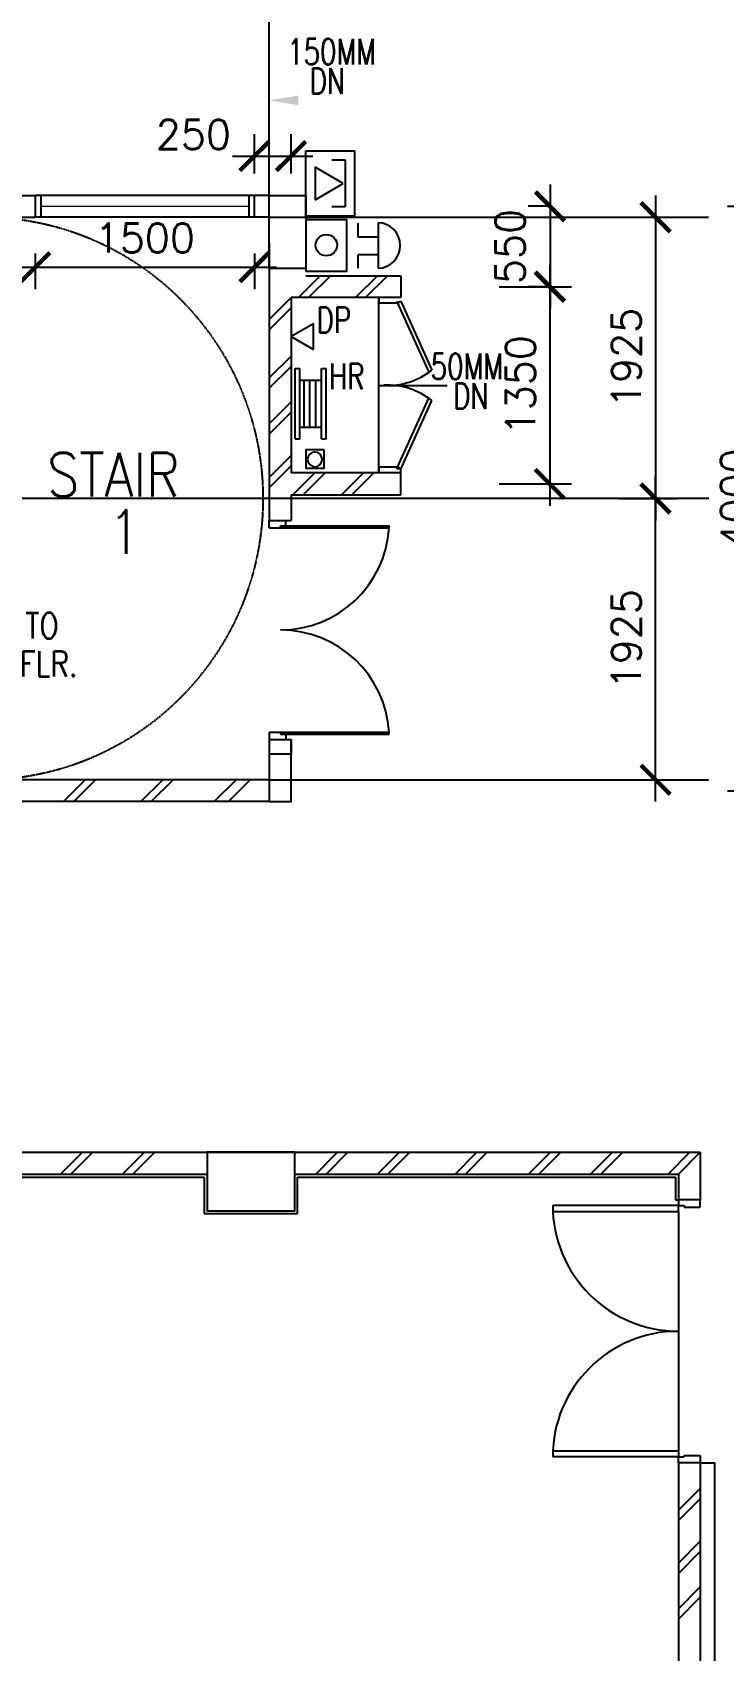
# Model space of a CAD drawing. Header units: feet. Extents: x 1407108 to 2957709, y -1501070 to -681589.
# Drawn here: x 1438222 to 1442952, y -793761 to -782683 of the extents above; entities that cross this region are included whole.
import ezdxf

# ---------------------------------------------------------------- set-up
doc = ezdxf.new("R2010")
doc.units = ezdxf.units.FT
doc.header["$LTSCALE"] = 13
doc.header["$MEASUREMENT"] = 0
doc.linetypes.add('DIVIDE', pattern=[1.25, 0.5, -0.25, 0, -0.25, 0, -0.25])
doc.linetypes.add('HIDDEN', pattern=[0.375, 0.25, -0.125])
doc.layers.get('0').update_dxf_attribs({"linetype": 'CONTINUOUS'})
for name, color, linetype in [('-FF', 240, 'CONTINUOUS'), ('-HR', 4, 'CONTINUOUS'), ('COL', 3, 'CONTINUOUS'), ('DIM', 7, 'CONTINUOUS'), ('DOOR', 5, 'CONTINUOUS'), ('DR', 7, 'CONTINUOUS'), ('FIT', 5, 'CONTINUOUS'), ('FURN', 1, 'CONTINUOUS'), ('H', 1, 'CONTINUOUS'), ('LINE', 7, 'CONTINUOUS'), ('PIPE', 5, 'DIVIDE'), ('stair', 7, 'CONTINUOUS'), ('T25', 7, 'CONTINUOUS'), ('TEX', 2, 'CONTINUOUS'), ('WALL', 2, 'CONTINUOUS'), ('WIN', 5, 'CONTINUOUS')]:
    doc.layers.add(name, color=color, linetype=linetype)
doc.styles.add('ROMANS', font='romans')
doc.styles.get("Standard").update_dxf_attribs({"font": 'ROMANS.SHX'})
doc.dimstyles.new('STANDARD$0', dxfattribs={"dimscale": 0, "dimtxt": 8, "dimasz": 6, "dimexe": 1, "dimexo": 1, "dimgap": 3, "dimtad": 1, "dimdec": 0, "dimlfac": -1, "dimrnd": 1, "dimzin": 0, "dimdsep": 46, "dimtxsty": 'Standard', "dimcen": 0, "dimclrd": 5, "dimclre": 250, "dimadec": 0, "dimazin": 0, "dimtfac": 1, "dimtdec": 4, "dimtofl": 0, "dimtmove": 0, "dimatfit": 3, "dimfxl": 1, "dimtolj": 1, "dimtzin": 0, "dimarcsym": 0})

# ---------------------------------------------------------------- blocks, each defined once
blk = doc.blocks.new('DR-1800-B')
at = {"layer": 'DR'}
for p, q in [((-50, 0), (0, 0)), ((0, 0), (0, -150)), ((-1800, 0), (-1800, -150)), ((-1750, 0), (-1800, 0)), ((-1760, -150), (-1760, -110)), ((-1760, -110), (-1750, -110)), ((-1750, -110), (-1750, 0)), ((-50, -110), (-50, 0)), ((-40, -110), (-50, -110)), ((-40, -150), (-40, -110)), ((-1800, -150), (-1760, -150)), ((-1760, -150), (-1760, -1010)), ((-1720, -150), (-1760, -150)), ((-1720, -1009), (-1720, -150)), ((-80, -1009), (-80, -150)), ((-80, -150), (-40, -150)), ((-40, -150), (-40, -1010)), ((0, -150), (-40, -150))]:
    blk.add_line(p, q, dxfattribs=at)
for centre, start, end in [((-1760, -150), 270, 0), ((-40, -150), 180.0001, 270)]:
    blk.add_arc(centre, 860, start, end, dxfattribs=at)
blk = doc.blocks.new('D1500-1')
at = {"layer": 'DR'}
for p, q in [((38, 77), (38, 821)), ((38, 821), (50, 820)), ((50, 0), (50, 820)), ((1462, 821), (1450, 820)), ((1450, 0), (1450, 820)), ((1462, 77), (1462, 821)), ((38, 115), (0, 115)), ((1462, 115), (1500, 115)), ((50, 0), (0, 0)), ((50, 77), (38, 77)), ((1450, 77), (1462, 77)), ((1450, 0), (1500, 0))]:
    blk.add_line(p, q, dxfattribs=at)
for centre, start, end in [((5, 77), 0.0238, 86.5289), ((1495, 77), 93.4711, 179.9762)]:
    blk.add_arc(centre, 745, start, end, dxfattribs=at)
blk = doc.blocks.new('_ARCHTICK')
at = {"color": 0, "linetype": 'ByBlock', "const_width": 0.15}
blk.add_lwpolyline([(-0.5, -0.5), (0.5, 0.5)], dxfattribs=at)
blk = doc.blocks.new('*D174')
at = {"layer": 'DIM', "color": 7, "lineweight": -2, "transparency": 16777216}
for p, q in [((1441764, -783724), (1441764, -784574)), ((1441744, -783874), (1441614, -783874)), ((1441744, -784424), (1441614, -784424))]:
    blk.add_line(p, q, dxfattribs=at)
at = {"layer": 'DIM', "color": 7, "lineweight": -2, "transparency": 16777216, "xscale": 200, "yscale": 200, "zscale": 200}
for p, rotation in [((1441764, -783874), 90), ((1441764, -784424), 270)]:
    blk.add_blockref('_ARCHTICK', p, dxfattribs=dict(at, rotation=rotation))
at = {"layer": 'DIM', "color": 7, "transparency": 16777216, "insert": (1441491, -784149), "char_height": 200, "attachment_point": 5, "rotation": 90, "style": 'ROMANS'}
blk.add_mtext('\\A1;550', dxfattribs=at)
blk = doc.blocks.new('*D175')
at = {"layer": 'DIM', "color": 7, "lineweight": -2, "transparency": 16777216}
for p, q in [((1443232, -788024), (1443232, -783724)), ((1442978, -783874), (1443382, -783874)), ((1442978, -787874), (1443382, -787874))]:
    blk.add_line(p, q, dxfattribs=at)
at = {"layer": 'DIM', "color": 7, "lineweight": -2, "transparency": 16777216, "xscale": 200, "yscale": 200, "zscale": 200}
for p, rotation in [((1443232, -783874), 90), ((1443232, -787874), 270)]:
    blk.add_blockref('_ARCHTICK', p, dxfattribs=dict(at, rotation=rotation))
at = {"layer": 'DIM', "color": 7, "transparency": 16777216, "insert": (1443032, -785874), "char_height": 200, "attachment_point": 5, "rotation": 90, "style": 'ROMANS'}
blk.add_mtext('\\A1;4000', dxfattribs=at)
blk = doc.blocks.new('*D176')
at = {"layer": 'DIM', "color": 7, "lineweight": -2, "transparency": 16777216}
for p, q in [((1442486, -787949), (1442486, -785724)), ((1442232, -785874), (1442636, -785874)), ((1442232, -787799), (1442636, -787799))]:
    blk.add_line(p, q, dxfattribs=at)
at = {"layer": 'DIM', "color": 7, "lineweight": -2, "transparency": 16777216, "xscale": 200, "yscale": 200, "zscale": 200}
for p, rotation in [((1442486, -785874), 90), ((1442486, -787799), 270)]:
    blk.add_blockref('_ARCHTICK', p, dxfattribs=dict(at, rotation=rotation))
at = {"layer": 'DIM', "color": 7, "transparency": 16777216, "insert": (1442286, -786837), "char_height": 200, "attachment_point": 5, "rotation": 90, "style": 'ROMANS'}
blk.add_mtext('\\A1;1925', dxfattribs=at)
blk = doc.blocks.new('*D177')
at = {"layer": 'DIM', "color": 7, "lineweight": -2, "transparency": 16777216}
for p, q in [((1442486, -783799), (1442486, -786024)), ((1442232, -783949), (1442636, -783949)), ((1442232, -785874), (1442636, -785874))]:
    blk.add_line(p, q, dxfattribs=at)
at = {"layer": 'DIM', "color": 7, "lineweight": -2, "transparency": 16777216, "xscale": 200, "yscale": 200, "zscale": 200}
for p, rotation in [((1442486, -783949), 90), ((1442486, -785874), 270)]:
    blk.add_blockref('_ARCHTICK', p, dxfattribs=dict(at, rotation=rotation))
at = {"layer": 'DIM', "color": 7, "transparency": 16777216, "insert": (1442286, -784912), "char_height": 200, "attachment_point": 5, "rotation": 90, "style": 'ROMANS'}
blk.add_mtext('\\A1;1925', dxfattribs=at)
blk = doc.blocks.new('*D266')
at = {"layer": 'DIM', "color": 7, "lineweight": -2, "transparency": 16777216}
for p, q in [((1439742, -783649), (1439742, -783380)), ((1439992, -783649), (1439992, -783380)), ((1439592, -783530), (1440142, -783530))]:
    blk.add_line(p, q, dxfattribs=at)
at = {"layer": 'DIM', "color": 7, "lineweight": -2, "transparency": 16777216, "xscale": 200, "yscale": 200, "zscale": 200, "rotation": 180}
blk.add_blockref('_ARCHTICK', (1439742, -783530), dxfattribs=at)
at = {"layer": 'DIM', "color": 7, "lineweight": -2, "transparency": 16777216, "xscale": 200, "yscale": 200, "zscale": 200}
blk.add_blockref('_ARCHTICK', (1439992, -783530), dxfattribs=at)
at = {"layer": 'DIM', "color": 7, "transparency": 16777216, "insert": (1439324, -783382), "char_height": 200, "attachment_point": 5, "style": 'ROMANS'}
blk.add_mtext('\\A1;250', dxfattribs=at)
blk = doc.blocks.new('*D243')
at = {"layer": 'DIM', "color": 7, "linetype": 'Continuous', "lineweight": -2, "transparency": 16777216}
for p, q in [((1441762, -784274), (1441762, -785924)), ((1441417, -784424), (1441912, -784424)), ((1441417, -785774), (1441912, -785774))]:
    blk.add_line(p, q, dxfattribs=at)
at = {"layer": 'DIM', "color": 7, "linetype": 'Continuous', "lineweight": -2, "transparency": 16777216, "xscale": 200, "yscale": 200, "zscale": 200}
for p, rotation in [((1441762, -784424), 90), ((1441762, -785774), 270)]:
    blk.add_blockref('_ARCHTICK', p, dxfattribs=dict(at, rotation=rotation))
at = {"layer": 'DIM', "color": 7, "linetype": 'Continuous', "transparency": 16777216, "insert": (1441562, -785099), "char_height": 200, "attachment_point": 5, "rotation": 90, "style": 'ROMANS'}
blk.add_mtext('\\A1;1350', dxfattribs=at)
blk = doc.blocks.new('*D261')
at = {"layer": 'DIM', "color": 7, "lineweight": -2, "transparency": 16777216}
for p, q in [((1438242, -784198), (1438242, -784441)), ((1439742, -784198), (1439742, -784441)), ((1438092, -784291), (1439892, -784291))]:
    blk.add_line(p, q, dxfattribs=at)
at = {"layer": 'DIM', "color": 7, "lineweight": -2, "transparency": 16777216, "xscale": 200, "yscale": 200, "zscale": 200, "rotation": 180}
blk.add_blockref('_ARCHTICK', (1438242, -784291), dxfattribs=at)
at = {"layer": 'DIM', "color": 7, "lineweight": -2, "transparency": 16777216, "xscale": 200, "yscale": 200, "zscale": 200}
blk.add_blockref('_ARCHTICK', (1439742, -784291), dxfattribs=at)
at = {"layer": 'DIM', "color": 7, "transparency": 16777216, "insert": (1438992, -784091), "char_height": 200, "attachment_point": 5, "style": 'ROMANS'}
blk.add_mtext('\\A1;1500', dxfattribs=at)
blk = doc.blocks.new('100FT')
at = {"layer": 'PIPE', "linetype": 'Continuous'}
blk.add_circle((0, 0), 50, dxfattribs=at)
blk = doc.blocks.new('A$C7CE3714C')
at = {"layer": 'FIT'}
blk.add_lwpolyline([(0, 0), (126, 0), (126, 126), (0, 126)], close=True, dxfattribs=at)
at = {"layer": 'FIT', "xscale": -1}
blk.add_blockref('100FT', (63, 66), dxfattribs=at)
blk = doc.blocks.new('ALARM BELL')
at = {"layer": '-FF'}
for p, q in [((-159, 140), (153, 140)), ((-60, 140), (-60, 0)), ((60, 140), (60, 0)), ((-156, 0), (-60, 0)), ((60, 0), (152, 0))]:
    blk.add_line(p, q, dxfattribs=at)
blk.add_arc((-3, 135), 156, 1.8551, 178.1449, dxfattribs=at)
blk = doc.blocks.new('BREAK GLASS')
at = {"layer": '-FF'}
blk.add_lwpolyline([(-175, 281), (-175, 0), (175, 0), (175, 281)], close=True, dxfattribs=at)
blk.add_circle((2, 140), 73.3, dxfattribs=at)
blk = doc.blocks.new('FIREMAN INTERCOM')
at = {"layer": '-FF', "color": 3, "ltscale": 10}
for p, q in [((-350, 522), (350, 522)), ((-350, 0), (-350, 522)), ((350, 522), (350, 0)), ((350, 0), (-350, 0))]:
    blk.add_line(p, q, dxfattribs=at)
at = {"layer": '-FF', "ltscale": 10}
for p, q in [((-254, 281), (-254, 422)), ((-254, 422), (251, 422)), ((-1, 402), (-176, 100)), ((173, 100), (-1, 402)), ((251, 422), (251, 281)), ((-176, 100), (173, 100))]:
    blk.add_line(p, q, dxfattribs=at)

msp = doc.modelspace()

# ---------------------------------------------------------------- linework, layer by layer
at = {"layer": '-HR', "color": 0}
for p, q in [((1440020.5, -785464.6), (1440020.5, -784984.6)), ((1440020.5, -784984.6), (1440052.5, -784984.6)), ((1440052.5, -785464.6), (1440052.5, -784984.6)), ((1440052.5, -785064.6), (1440200.8, -785064.6)), ((1440080.8, -785384.6), (1440080.8, -785064.6)), ((1440120.8, -785384.6), (1440120.8, -785064.6)), ((1440160.8, -785384.6), (1440160.8, -785064.6)), ((1440200.8, -785464.6), (1440200.8, -784984.6)), ((1440200.8, -784984.6), (1440232.8, -784984.6)), ((1440232.8, -785464.6), (1440232.8, -784984.6)), ((1440052.5, -785384.6), (1440200.8, -785384.6)), ((1440020.5, -785464.6), (1440052.5, -785464.6)), ((1440200.8, -785464.6), (1440232.8, -785464.6))]:
    msp.add_line(p, q, dxfattribs=at)
msp.add_lwpolyline([(1440144.9, -784854.2), (1440144.9, -784677.7), (1439992.2, -784765.9)], close=True, dxfattribs=at)
at = {"color": 0, "linetype": 'Continuous'}
msp.add_line((1439842.2, -783799.1), (1439842.2, -782499.1), dxfattribs=at)
at = {"color": 0}
for p in [(1442792.2, -792474.1), (1442892.2, -804374.1)]:
    msp.add_line(p, (1442892.2, -792474.1), dxfattribs=at)
at = {"layer": 'COL', "color": 0}
for points in [[(1439842.2, -784299.1), (1439842.2, -783799.1), (1440092.2, -783799.1), (1440092.2, -784299.1)], [(1439842.2, -787949.1), (1439992.2, -787949.1), (1439992.2, -787624.1), (1439842.2, -787624.1)], [(1439417.2, -790349.1), (1439417.2, -790749.1), (1440017.2, -790749.1), (1440017.2, -790349.1)]]:
    msp.add_lwpolyline(points, close=True, dxfattribs=at)
at = {"layer": 'DIM', "color": 0, "linetype": 'HIDDEN'}
for p, q in [((1439842.2, -783949.1), (1442851.1, -783949.1)), ((1442851.1, -785874.1), (1437977.2, -785874.1)), ((1439842.2, -787799.1), (1442851.1, -787799.1))]:
    msp.add_line(p, q, dxfattribs=at)
at = {"layer": 'DIM', "color": 0}
msp.add_solid([(1440042.2, -783182.4), (1440042.2, -783115.8), (1439842.2, -783149.1)], dxfattribs=at)
at = {"layer": 'DOOR', "color": 0}
for p, q in [((1440592.2, -784499.1), (1440592.2, -784537.1)), ((1440717.2, -784537.1), (1440592.2, -784537.1)), ((1440717.2, -784524.1), (1440717.2, -784537.1)), ((1440721.3, -784537.9), (1440742.2, -784524.1)), ((1440721.3, -784537.9), (1440935.3, -785010)), ((1440742.2, -784524.1), (1440955.4, -784995.1)), ((1440721.3, -785660.3), (1440935.3, -785188.2)), ((1440742.2, -785674.1), (1440955.4, -785203.1)), ((1440717.2, -785658.9), (1440592.2, -785658.9)), ((1440592.2, -785658.9), (1440592.2, -785696.9)), ((1440717.2, -785671.9), (1440717.2, -785658.9)), ((1440742.2, -785671.9), (1440717.2, -785671.9)), ((1440721.3, -785658.1), (1440742.2, -785671.9)), ((1440742.2, -785696.9), (1440742.2, -785671.9))]:
    msp.add_line(p, q, dxfattribs=at)
for centre, start, end in [((1440648.5, -784601.7), 267.5509, 307.96545), ((1440648.5, -785596.5), 52.03455, 92.4491)]:
    msp.add_arc(centre, 499, start, end, dxfattribs=at)
at = {"layer": 'FURN', "color": 0, "linetype": 'Continuous'}
for p, q in [((1435112.2, -790519.1), (1439397.2, -790519.1)), ((1439397.2, -790519.1), (1439397.2, -790749.1)), ((1440037.2, -790769.1), (1440037.2, -790519.1)), ((1440037.2, -790519.1), (1442622.2, -790519.1)), ((1442622.2, -790519.1), (1442622.2, -790674.1)), ((1442622.2, -790674.1), (1442642.2, -790674.1)), ((1439397.2, -790749.1), (1439397.2, -790769.1)), ((1439397.2, -790769.1), (1440017.2, -790769.1)), ((1440017.2, -790769.1), (1440037.2, -790769.1))]:
    msp.add_line(p, q, dxfattribs=at)
at = {"layer": 'H', "color": 0}
for p, q in [((1440042.3, -784499.1), (1440192.3, -784349.1)), ((1440112.1, -784499.1), (1440262.1, -784349.1)), ((1440432.6, -784499.1), (1440582.6, -784349.1)), ((1440502.4, -784499.1), (1440652.4, -784349.1)), ((1439842.2, -784649.1), (1439992.2, -784499.1)), ((1439842.2, -784719.8), (1439992.2, -784569.8)), ((1439842.2, -785049.1), (1439992.2, -784899.1)), ((1439842.2, -785119.8), (1439992.2, -784969.8)), ((1439842.2, -785362.6), (1439992.2, -785212.6)), ((1439842.2, -785433.3), (1439992.2, -785283.3)), ((1439842.2, -785729.3), (1439992.2, -785579.3)), ((1439842.2, -785800), (1439992.2, -785650)), ((1440005.3, -785849.1), (1440155.3, -785699.1)), ((1440075.1, -785849.1), (1440225.1, -785699.1)), ((1440338.4, -785849.1), (1440488.4, -785699.1)), ((1440408.3, -785849.1), (1440558.3, -785699.1)), ((1438434.6, -787949.1), (1438584.6, -787799.1)), ((1438505.3, -787949.1), (1438655.3, -787799.1)), ((1438964.1, -787949.1), (1439114.1, -787799.1)), ((1439034.8, -787949.1), (1439184.8, -787799.1)), ((1439467, -787949.1), (1439617, -787799.1)), ((1439563.1, -787949.1), (1439713.1, -787799.1)), ((1438415.2, -790499.1), (1438565.2, -790349.1)), ((1438485.9, -790499.1), (1438635.9, -790349.1)), ((1438840, -790499.1), (1438990, -790349.1)), ((1438910.7, -790499.1), (1439060.7, -790349.1)), ((1440160.9, -790499.1), (1440310.9, -790349.1)), ((1440231.6, -790499.1), (1440381.6, -790349.1)), ((1440584.7, -790499.1), (1440734.7, -790349.1)), ((1440655.4, -790499.1), (1440805.4, -790349.1)), ((1441114.2, -790499.1), (1441264.2, -790349.1)), ((1441184.9, -790499.1), (1441334.9, -790349.1)), ((1441617.1, -790499.1), (1441767.1, -790349.1)), ((1441687.8, -790499.1), (1441837.8, -790349.1)), ((1442042, -790499.1), (1442192, -790349.1)), ((1442112.7, -790499.1), (1442262.7, -790349.1)), ((1442571.5, -790499.1), (1442721.5, -790349.1)), ((1442642.2, -790499.1), (1442792.2, -790349.1)), ((1442642.2, -792800.1), (1442792.2, -792650.1)), ((1442642.2, -792870.8), (1442792.2, -792720.8)), ((1442642.2, -793161), (1442792.2, -793011)), ((1442642.2, -793231.7), (1442792.2, -793081.7)), ((1442642.2, -793474.4), (1442792.2, -793324.4)), ((1442642.2, -793545.1), (1442792.2, -793395.1))]:
    msp.add_line(p, q, dxfattribs=at)
at = {"layer": 'LINE', "color": 0}
msp.add_line((1440592.2, -785699.1), (1440592.2, -784499.1), dxfattribs=at)
at = {"layer": 'LINE', "color": 0, "linetype": 'Continuous'}
msp.add_lwpolyline([(1442642.2, -790754.1), (1442642.2, -792394.1)], dxfattribs=at)
at = {"layer": 'stair', "color": 0}
for p, q in [((1440592.2, -785100.2), (1441060.9, -785100.2)), ((1440742.2, -785699.1), (1440592.2, -785699.1))]:
    msp.add_line(p, q, dxfattribs=at)
at = {"layer": 'stair', "color": 0, "linetype": 'HIDDEN'}
msp.add_arc((1437877.2, -785874.1), 1925, 270, 90, dxfattribs=at)
at = {"layer": 'WALL', "color": 0}
for p, q in [((1434392.2, -783799.1), (1438242.2, -783799.1)), ((1438242.2, -783799.1), (1438242.2, -783949.1)), ((1439742.2, -783949.1), (1439742.2, -783799.1)), ((1439842.2, -783799.1), (1439742.2, -783799.1)), ((1439742.2, -783949.1), (1439742.2, -783799.1)), ((1439842.2, -783799.1), (1439742.2, -783799.1)), ((1434392.2, -783949.1), (1438242.2, -783949.1)), ((1439842.2, -783949.1), (1439742.2, -783949.1)), ((1439842.2, -783949.1), (1439742.2, -783949.1)), ((1439842.2, -784124.1), (1439842.2, -786024.1)), ((1440092.2, -784349.1), (1440742.2, -784349.1)), ((1440742.2, -784349.1), (1440742.2, -784499.1)), ((1439842.2, -784434.1), (1439842.2, -786024.1)), ((1440742.2, -784499.1), (1439992.2, -784499.1)), ((1439992.2, -784499.1), (1439992.2, -785699.1)), ((1440742.2, -785699.1), (1439992.2, -785699.1)), ((1440742.2, -785849.1), (1440742.2, -785699.1)), ((1439992.2, -785849.1), (1440742.2, -785849.1)), ((1439992.2, -785849.1), (1439992.2, -786024.1)), ((1439842.2, -786024.1), (1439992.2, -786024.1)), ((1439842.2, -787524.1), (1439842.2, -787624.1)), ((1439842.2, -787524.1), (1439992.2, -787524.1)), ((1439992.2, -787624.1), (1439992.2, -787524.1)), ((1439992.2, -787524.1), (1439992.2, -787624.1)), ((1439842.2, -787799.1), (1432792.2, -787799.1)), ((1439842.2, -787949.1), (1432792.2, -787949.1)), ((1435092.2, -790349.1), (1442792.2, -790349.1)), ((1442792.2, -790349.1), (1442792.2, -790674.1)), ((1435092.2, -790499.1), (1439417.2, -790499.1)), ((1440017.2, -790499.1), (1442642.2, -790499.1)), ((1442642.2, -790499.1), (1442642.2, -790674.1)), ((1442642.2, -792474.1), (1442642.2, -796074.1)), ((1442792.2, -792474.1), (1442792.2, -796074.1))]:
    msp.add_line(p, q, dxfattribs=at)
at = {"layer": 'WIN', "color": 0}
for p, q in [((1439742.2, -783799.1), (1438242.2, -783799.1)), ((1438280.2, -783799.1), (1438280.2, -783949.1)), ((1439704.2, -783799.1), (1439704.2, -783949.1)), ((1439742.2, -783949.1), (1438242.2, -783949.1))]:
    msp.add_line(p, q, dxfattribs=at)
at = {"layer": 'WIN', "color": 0, "const_width": 10, "flags": 128}
msp.add_lwpolyline([(1439704.2, -783874.1), (1438280.2, -783874.1)], dxfattribs=at)

# ---------------------------------------------------------------- block references
at = {"layer": '-FF', "color": 0, "xscale": 0.6400000000139698, "yscale": 0.6400000000139698, "zscale": 0.6400000000139698, "rotation": 270}
msp.add_blockref('FIREMAN INTERCOM', (1440092.2, -783717.9), dxfattribs=at)
at = {"layer": '-FF', "color": 0}
for name, p, rotation in [('BREAK GLASS', (1440373.3, -784141.8), 90), ('ALARM BELL', (1440448.3, -784145), 270)]:
    msp.add_blockref(name, p, dxfattribs=dict(at, rotation=rotation))
at = {"layer": 'DR', "color": 0, "rotation": 270}
msp.add_blockref('D1500-1', (1439842.2, -786024.1), dxfattribs=at)
at = {"layer": 'T25', "color": 0, "rotation": 180}
msp.add_blockref('A$C7CE3714C', (1440218.2, -785540.1), dxfattribs=at)
at = {"layer": 'WALL', "color": 0, "rotation": 270}
msp.add_blockref('DR-1800-B', (1442792.2, -792474.1), dxfattribs=at)

# ---------------------------------------------------------------- texts
at = {"color": 0, "style": 'ROMANS', "width": 0.85}
for s, p in [('STAIR', (1438323.7, -785861.1)), ('1', (1438743.5, -786252.3))]:
    msp.add_text(s, height=300, dxfattribs=at).set_placement(p)
at = {"layer": 'stair', "color": 0, "linetype": 'Continuous', "style": 'ROMANS', "width": 0.8}
for s, p in [('UP TO', (1437820.5, -786832.6)), ('1ST FLR.', (1437704.3, -787093.4))]:
    msp.add_text(s, height=175, dxfattribs=at).set_placement(p)
at = {"layer": 'TEX', "color": 0, "ltscale": 0.5, "style": 'ROMANS', "width": 0.75}
for s, p in [('150MM ', (1439965.5, -782902.3)), ('DN', (1440119, -783103.9)), ('DP', (1440166.1, -784738.9)), ('HR', (1440251.7, -785124.8)), ('50MM ', (1440947.4, -785057.5)), ('DN', (1441100.9, -785259.1))]:
    msp.add_text(s, height=175, dxfattribs=at).set_placement(p)

# ---------------------------------------------------------------- dimensions: what is measured, and where the dimension line sits
at = {"layer": 'DIM', "color": 0}
dim = msp.add_linear_dim(base=(1439992.2, -783530.2), p1=(1439742.2, -783799.1), p2=(1439992.2, -783799.1), dimstyle='STANDARD$0', override={"dimscale": 100, "dimtxt": 2, "dimasz": 2, "dimexe": 1.5, "dimexo": 1.5, "dimgap": 1, "dimtxsty": 'ROMANS', "dimblk": 'ARCHTICK', "dimdle": 1.5, "dimclrd": 7, "dimclre": 7, "dimclrt": 7, "dimtdec": 0, "dimtmove": 2}, dxfattribs=at)
dim.commit()
dim.dimension.update_dxf_attribs({"geometry": '*D266', "text_midpoint": (1439323.8, -783382.2), "dimtype": 160})
dim = msp.add_linear_dim(base=(1441764.3, -784424.1), p1=(1441893.8, -783874.1), p2=(1441893.8, -784424.1), angle=270, dimstyle='STANDARD$0', override={"dimscale": 100, "dimtxt": 2, "dimasz": 2, "dimexe": 1.5, "dimexo": 1.5, "dimgap": 1, "dimtxsty": 'ROMANS', "dimblk": 'ARCHTICK', "dimdle": 1.5, "dimclrd": 7, "dimclre": 7, "dimclrt": 7, "dimtdec": 0, "dimtmove": 2}, dxfattribs=at)
dim.commit()
dim.dimension.update_dxf_attribs({"geometry": '*D174', "text_midpoint": (1441491.3, -784149.1), "dimtype": 161})
for p1, p2, distance, picture, middle in [((1442828.1, -787874.1), (1442828.1, -783874.1), -403.9, '*D175', (1443032, -785874.1)), ((1442081.7, -783949.1), (1442081.7, -785874.1), 403.9, '*D177', (1442285.6, -784911.6)), ((1442081.7, -787799.1), (1442081.7, -785874.1), -403.9, '*D176', (1442285.6, -786836.6))]:
    dim = msp.add_aligned_dim(p1=p1, p2=p2, distance=distance, dimstyle='STANDARD$0', override={"dimscale": 100, "dimtxt": 2, "dimasz": 2, "dimexe": 1.5, "dimexo": 1.5, "dimgap": 1, "dimtxsty": 'ROMANS', "dimblk": 'ARCHTICK', "dimdle": 1.5, "dimclrd": 7, "dimclre": 7, "dimclrt": 7, "dimtdec": 0, "dimtmove": 2}, dxfattribs=at)
    dim.commit()
    dim.dimension.update_dxf_attribs({"geometry": picture, "text_midpoint": middle})
dim = msp.add_linear_dim(base=(1439742.2, -784291.2), p1=(1438242.2, -784047.7), p2=(1439742.2, -784047.7), dimstyle='STANDARD$0', override={"dimscale": 100, "dimtxt": 2, "dimasz": 2, "dimexe": 1.5, "dimexo": 1.5, "dimgap": 1, "dimtxsty": 'ROMANS', "dimblk": 'ARCHTICK', "dimdle": 1.5, "dimclrd": 7, "dimclre": 7, "dimclrt": 7, "dimtdec": 0, "dimtmove": 2}, dxfattribs=at)
dim.commit()
dim.dimension.update_dxf_attribs({"geometry": '*D261', "text_midpoint": (1438992.2, -784091.2)})
at = {"layer": 'DIM', "color": 0, "linetype": 'Continuous'}
dim = msp.add_linear_dim(base=(1441761.7, -785774.1), p1=(1441266.7, -784424.1), p2=(1441266.7, -785774.1), angle=90, dimstyle='STANDARD$0', override={"dimscale": 100, "dimtxt": 2, "dimasz": 2, "dimexe": 1.5, "dimexo": 1.5, "dimgap": 1, "dimtxsty": 'ROMANS', "dimblk": 'ARCHTICK', "dimdle": 1.5, "dimclrd": 7, "dimclre": 7, "dimclrt": 7, "dimtdec": 0, "dimtmove": 2}, dxfattribs=at)
dim.commit()
dim.dimension.update_dxf_attribs({"geometry": '*D243', "text_midpoint": (1441561.7, -785099.1)})

doc.saveas('drawing.dxf')
